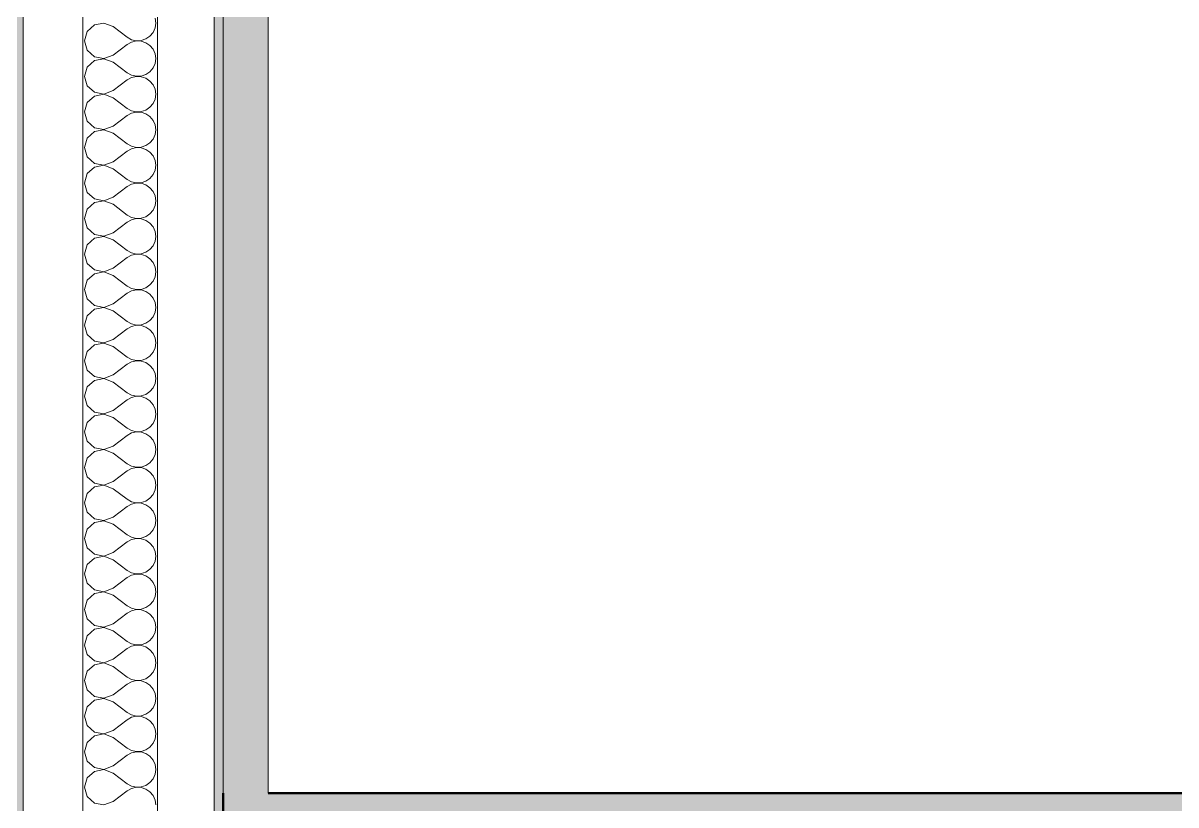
# Model space of a CAD drawing. Header units: millimetres. Extents: x -48147 to 1436659, y -488302 to 18123.
# Drawn here: x 1425405.9 to 1425826.7, y -467887.1 to -467601.5 of the extents above; entities that cross this region are included whole.
import ezdxf

# ---------------------------------------------------------------- set-up
doc = ezdxf.new("R2010")
doc.units = ezdxf.units.MM
doc.header["$MEASUREMENT"] = 0
doc.linetypes.add('Wipeout_Contour', pattern=[1000, 0, -1000])
doc.layers.add('New_A-20-M_Ceiling', color=7, linetype='Continuous')
doc.layers.add('New_A-25-M_Wall_Int', color=7, linetype='Continuous')
for name, color, linetype, lineweight, true_color in [('New_A-20-M_Ceiling_Pen_No__107', 7, 'Continuous', 15, 0xa6a6a6), ('New_A-20-M_Ceiling_Pen_No__29', 7, 'Continuous', 50, 0x2a2a2a), ('New_A-25-M_Wall_Int_Pen_No__107', 7, 'Continuous', 15, 0xa6a6a6)]:
    doc.layers.add(name, color=color, linetype=linetype, lineweight=lineweight, true_color=true_color)
doc.layers.add('New_A-25-M_Wall_Int_Pen_No__1', color=7, linetype='Continuous', lineweight=13)

# ---------------------------------------------------------------- blocks, each defined once
blk = doc.blocks.new('*X36', base_point=(1424163.9, -483032.8))
at = {"layer": 'New_A-25-M_Wall_Int_Pen_No__107', "linetype": 'Continuous'}
for p, q in [((1425454.27, -467601.47), (1425454.03, -467599.69)), ((1425431.9, -467602.15), (1425429.28, -467604.55)), ((1425435.38, -467601.49), (1425431.9, -467602.15)), ((1425438.69, -467602.77), (1425435.38, -467601.49)), ((1425438.69, -467602.77), (1425443.89, -467606.66)), ((1425453.3, -467604.88), (1425454.03, -467603.24)), ((1425454.03, -467603.24), (1425454.27, -467601.47)), ((1425429.28, -467604.55), (1425428.31, -467607.96)), ((1425428.31, -467607.96), (1425429.28, -467611.37)), ((1425443.89, -467606.66), (1425445.45, -467607.53)), ((1425445.45, -467608.39), (1425443.89, -467609.26)), ((1425445.45, -467607.53), (1425447.2, -467607.93)), ((1425447.2, -467607.99), (1425445.45, -467608.39)), ((1425447.2, -467607.93), (1425448.99, -467607.85)), ((1425448.99, -467608.07), (1425447.2, -467607.99)), ((1425448.99, -467607.85), (1425450.68, -467607.27)), ((1425450.68, -467608.64), (1425448.99, -467608.07)), ((1425450.68, -467607.27), (1425452.16, -467606.26)), ((1425452.16, -467609.66), (1425450.68, -467608.64)), ((1425452.16, -467606.26), (1425453.3, -467604.88)), ((1425429.28, -467611.37), (1425431.9, -467613.76)), ((1425438.69, -467613.15), (1425443.89, -467609.26)), ((1425453.3, -467611.04), (1425452.16, -467609.66)), ((1425454.03, -467612.68), (1425453.3, -467611.04)), ((1425454.27, -467614.45), (1425454.03, -467612.68)), ((1425431.9, -467615.14), (1425429.28, -467617.53)), ((1425431.9, -467613.76), (1425435.38, -467614.42)), ((1425435.38, -467614.48), (1425431.9, -467615.14)), ((1425435.38, -467614.42), (1425438.69, -467613.15)), ((1425438.69, -467615.75), (1425435.38, -467614.48)), ((1425438.69, -467615.75), (1425443.89, -467619.64)), ((1425453.3, -467617.86), (1425454.03, -467616.22)), ((1425454.03, -467616.22), (1425454.27, -467614.45)), ((1425429.28, -467617.53), (1425428.31, -467620.94)), ((1425428.31, -467620.94), (1425429.28, -467624.35)), ((1425443.89, -467619.64), (1425445.45, -467620.51)), ((1425445.45, -467620.51), (1425447.2, -467620.91)), ((1425447.2, -467620.97), (1425445.45, -467621.37)), ((1425447.2, -467620.91), (1425448.99, -467620.83)), ((1425448.99, -467621.05), (1425447.2, -467620.97)), ((1425448.99, -467620.83), (1425450.68, -467620.26)), ((1425450.68, -467621.63), (1425448.99, -467621.05)), ((1425450.68, -467620.26), (1425452.16, -467619.24)), ((1425452.16, -467619.24), (1425453.3, -467617.86)), ((1425429.28, -467624.35), (1425431.9, -467626.75)), ((1425438.69, -467626.13), (1425443.89, -467622.24)), ((1425445.45, -467621.37), (1425443.89, -467622.24)), ((1425452.16, -467622.64), (1425450.68, -467621.63)), ((1425453.3, -467624.02), (1425452.16, -467622.64)), ((1425454.03, -467625.66), (1425453.3, -467624.02)), ((1425431.9, -467628.12), (1425429.28, -467630.51)), ((1425431.9, -467626.75), (1425435.38, -467627.41)), ((1425435.38, -467627.46), (1425431.9, -467628.12)), ((1425435.38, -467627.41), (1425438.69, -467626.13)), ((1425438.69, -467628.73), (1425435.38, -467627.46)), ((1425438.69, -467628.73), (1425443.89, -467632.62)), ((1425453.3, -467630.84), (1425454.03, -467629.21)), ((1425454.27, -467627.43), (1425454.03, -467625.66)), ((1425454.03, -467629.21), (1425454.27, -467627.43)), ((1425429.28, -467630.51), (1425428.31, -467633.92)), ((1425428.31, -467633.92), (1425429.28, -467637.33)), ((1425443.89, -467632.62), (1425445.45, -467633.49)), ((1425445.45, -467633.49), (1425447.2, -467633.9)), ((1425447.2, -467633.95), (1425445.45, -467634.35)), ((1425447.2, -467633.9), (1425448.99, -467633.81)), ((1425448.99, -467634.04), (1425447.2, -467633.95)), ((1425448.99, -467633.81), (1425450.68, -467633.24)), ((1425450.68, -467633.24), (1425452.16, -467632.22)), ((1425452.16, -467632.22), (1425453.3, -467630.84)), ((1425429.28, -467637.33), (1425431.9, -467639.73)), ((1425438.69, -467639.11), (1425443.89, -467635.22)), ((1425445.45, -467634.35), (1425443.89, -467635.22)), ((1425450.68, -467634.61), (1425448.99, -467634.04)), ((1425452.16, -467635.62), (1425450.68, -467634.61)), ((1425453.3, -467637), (1425452.16, -467635.62)), ((1425454.03, -467638.64), (1425453.3, -467637)), ((1425431.9, -467641.1), (1425429.28, -467643.49)), ((1425431.9, -467639.73), (1425435.38, -467640.39)), ((1425435.38, -467640.44), (1425431.9, -467641.1)), ((1425435.38, -467640.39), (1425438.69, -467639.11)), ((1425438.69, -467641.71), (1425435.38, -467640.44)), ((1425438.69, -467641.71), (1425443.89, -467645.61)), ((1425453.3, -467643.83), (1425454.03, -467642.19)), ((1425454.27, -467640.41), (1425454.03, -467638.64)), ((1425454.03, -467642.19), (1425454.27, -467640.41)), ((1425429.28, -467643.49), (1425428.31, -467646.9)), ((1425443.89, -467645.61), (1425445.45, -467646.47)), ((1425445.45, -467646.47), (1425447.2, -467646.88)), ((1425448.99, -467646.79), (1425450.68, -467646.22)), ((1425450.68, -467646.22), (1425452.16, -467645.2)), ((1425452.16, -467645.2), (1425453.3, -467643.83)), ((1425428.31, -467646.9), (1425429.28, -467650.32)), ((1425429.28, -467650.32), (1425431.9, -467652.71)), ((1425438.69, -467652.1), (1425443.89, -467648.2)), ((1425445.45, -467647.34), (1425443.89, -467648.2)), ((1425447.2, -467646.93), (1425445.45, -467647.34)), ((1425447.2, -467646.88), (1425448.99, -467646.79)), ((1425448.99, -467647.02), (1425447.2, -467646.93)), ((1425450.68, -467647.59), (1425448.99, -467647.02)), ((1425452.16, -467648.6), (1425450.68, -467647.59)), ((1425453.3, -467649.98), (1425452.16, -467648.6)), ((1425454.03, -467651.62), (1425453.3, -467649.98)), ((1425431.9, -467654.08), (1425429.28, -467656.47)), ((1425431.9, -467652.71), (1425435.38, -467653.37)), ((1425435.38, -467653.42), (1425431.9, -467654.08)), ((1425435.38, -467653.37), (1425438.69, -467652.1)), ((1425438.69, -467654.69), (1425435.38, -467653.42)), ((1425438.69, -467654.69), (1425443.89, -467658.59)), ((1425454.27, -467653.39), (1425454.03, -467651.62)), ((1425454.03, -467655.17), (1425454.27, -467653.39)), ((1425429.28, -467656.47), (1425428.31, -467659.89)), ((1425443.89, -467658.59), (1425445.45, -467659.45)), ((1425448.99, -467659.77), (1425450.68, -467659.2)), ((1425450.68, -467659.2), (1425452.16, -467658.19)), ((1425452.16, -467658.19), (1425453.3, -467656.81)), ((1425453.3, -467656.81), (1425454.03, -467655.17)), ((1425428.31, -467659.89), (1425429.28, -467663.3)), ((1425429.28, -467663.3), (1425431.9, -467665.69)), ((1425438.69, -467665.08), (1425443.89, -467661.18)), ((1425445.45, -467660.32), (1425443.89, -467661.18)), ((1425445.45, -467659.45), (1425447.2, -467659.86)), ((1425447.2, -467659.91), (1425445.45, -467660.32)), ((1425447.2, -467659.86), (1425448.99, -467659.77)), ((1425448.99, -467660), (1425447.2, -467659.91)), ((1425450.68, -467660.57), (1425448.99, -467660)), ((1425452.16, -467661.59), (1425450.68, -467660.57)), ((1425453.3, -467662.96), (1425452.16, -467661.59)), ((1425454.03, -467664.6), (1425453.3, -467662.96)), ((1425431.9, -467667.06), (1425429.28, -467669.45)), ((1425431.9, -467665.69), (1425435.38, -467666.35)), ((1425435.38, -467666.4), (1425431.9, -467667.06)), ((1425435.38, -467666.35), (1425438.69, -467665.08)), ((1425438.69, -467667.67), (1425435.38, -467666.4)), ((1425454.27, -467666.38), (1425454.03, -467664.6)), ((1425454.03, -467668.15), (1425454.27, -467666.38)), ((1425429.28, -467669.45), (1425428.31, -467672.87)), ((1425438.69, -467667.67), (1425443.89, -467671.57)), ((1425443.89, -467671.57), (1425445.45, -467672.44)), ((1425450.68, -467672.18), (1425452.16, -467671.17)), ((1425452.16, -467671.17), (1425453.3, -467669.79)), ((1425453.3, -467669.79), (1425454.03, -467668.15)), ((1425428.31, -467672.87), (1425429.28, -467676.28)), ((1425438.69, -467678.06), (1425443.89, -467674.17)), ((1425445.45, -467673.3), (1425443.89, -467674.17)), ((1425445.45, -467672.44), (1425447.2, -467672.84)), ((1425447.2, -467672.89), (1425445.45, -467673.3)), ((1425447.2, -467672.84), (1425448.99, -467672.75)), ((1425448.99, -467672.98), (1425447.2, -467672.89)), ((1425448.99, -467672.75), (1425450.68, -467672.18)), ((1425450.68, -467673.55), (1425448.99, -467672.98)), ((1425452.16, -467674.57), (1425450.68, -467673.55)), ((1425453.3, -467675.95), (1425452.16, -467674.57)), ((1425454.03, -467677.58), (1425453.3, -467675.95)), ((1425429.28, -467676.28), (1425431.9, -467678.67)), ((1425431.9, -467680.04), (1425429.28, -467682.44)), ((1425431.9, -467678.67), (1425435.38, -467679.33)), ((1425435.38, -467679.38), (1425431.9, -467680.04)), ((1425435.38, -467679.33), (1425438.69, -467678.06)), ((1425438.69, -467680.66), (1425435.38, -467679.38)), ((1425454.27, -467679.36), (1425454.03, -467677.58)), ((1425454.03, -467681.13), (1425454.27, -467679.36)), ((1425429.28, -467682.44), (1425428.31, -467685.85)), ((1425438.69, -467680.66), (1425443.89, -467684.55)), ((1425450.68, -467685.16), (1425452.16, -467684.15)), ((1425452.16, -467684.15), (1425453.3, -467682.77)), ((1425453.3, -467682.77), (1425454.03, -467681.13)), ((1425428.31, -467685.85), (1425429.28, -467689.26)), ((1425438.69, -467691.04), (1425443.89, -467687.15)), ((1425443.89, -467684.55), (1425445.45, -467685.42)), ((1425445.45, -467686.28), (1425443.89, -467687.15)), ((1425445.45, -467685.42), (1425447.2, -467685.82)), ((1425447.2, -467685.88), (1425445.45, -467686.28)), ((1425447.2, -467685.82), (1425448.99, -467685.74)), ((1425448.99, -467685.96), (1425447.2, -467685.88)), ((1425448.99, -467685.74), (1425450.68, -467685.16)), ((1425450.68, -467686.53), (1425448.99, -467685.96)), ((1425452.16, -467687.55), (1425450.68, -467686.53)), ((1425453.3, -467688.93), (1425452.16, -467687.55)), ((1425429.28, -467689.26), (1425431.9, -467691.65)), ((1425431.9, -467691.65), (1425435.38, -467692.31)), ((1425435.38, -467692.37), (1425431.9, -467693.02)), ((1425435.38, -467692.31), (1425438.69, -467691.04)), ((1425438.69, -467693.64), (1425435.38, -467692.37)), ((1425454.03, -467690.57), (1425453.3, -467688.93)), ((1425454.27, -467692.34), (1425454.03, -467690.57)), ((1425454.03, -467694.11), (1425454.27, -467692.34)), ((1425429.28, -467695.42), (1425428.31, -467698.83)), ((1425431.9, -467693.02), (1425429.28, -467695.42)), ((1425438.69, -467693.64), (1425443.89, -467697.53)), ((1425452.16, -467697.13), (1425453.3, -467695.75)), ((1425453.3, -467695.75), (1425454.03, -467694.11)), ((1425428.31, -467698.83), (1425429.28, -467702.24)), ((1425438.69, -467704.02), (1425443.89, -467700.13)), ((1425443.89, -467697.53), (1425445.45, -467698.4)), ((1425445.45, -467699.26), (1425443.89, -467700.13)), ((1425445.45, -467698.4), (1425447.2, -467698.8)), ((1425447.2, -467698.86), (1425445.45, -467699.26)), ((1425447.2, -467698.8), (1425448.99, -467698.72)), ((1425448.99, -467698.94), (1425447.2, -467698.86)), ((1425448.99, -467698.72), (1425450.68, -467698.15)), ((1425450.68, -467699.52), (1425448.99, -467698.94)), ((1425450.68, -467698.15), (1425452.16, -467697.13)), ((1425452.16, -467700.53), (1425450.68, -467699.52)), ((1425453.3, -467701.91), (1425452.16, -467700.53)), ((1425429.28, -467702.24), (1425431.9, -467704.64)), ((1425431.9, -467704.64), (1425435.38, -467705.3)), ((1425435.38, -467705.35), (1425431.9, -467706.01)), ((1425435.38, -467705.3), (1425438.69, -467704.02)), ((1425438.69, -467706.62), (1425435.38, -467705.35)), ((1425454.03, -467703.55), (1425453.3, -467701.91)), ((1425454.27, -467705.32), (1425454.03, -467703.55)), ((1425454.03, -467707.1), (1425454.27, -467705.32)), ((1425429.28, -467708.4), (1425428.31, -467711.81)), ((1425431.9, -467706.01), (1425429.28, -467708.4)), ((1425438.69, -467706.62), (1425443.89, -467710.51)), ((1425452.16, -467710.11), (1425453.3, -467708.73)), ((1425453.3, -467708.73), (1425454.03, -467707.1)), ((1425428.31, -467711.81), (1425429.28, -467715.22)), ((1425438.69, -467717), (1425443.89, -467713.11)), ((1425443.89, -467710.51), (1425445.45, -467711.38)), ((1425445.45, -467712.24), (1425443.89, -467713.11)), ((1425445.45, -467711.38), (1425447.2, -467711.79)), ((1425447.2, -467711.84), (1425445.45, -467712.24)), ((1425447.2, -467711.79), (1425448.99, -467711.7)), ((1425448.99, -467711.93), (1425447.2, -467711.84)), ((1425448.99, -467711.7), (1425450.68, -467711.13)), ((1425450.68, -467712.5), (1425448.99, -467711.93)), ((1425450.68, -467711.13), (1425452.16, -467710.11)), ((1425452.16, -467713.51), (1425450.68, -467712.5)), ((1425453.3, -467714.89), (1425452.16, -467713.51)), ((1425429.28, -467715.22), (1425431.9, -467717.62)), ((1425431.9, -467717.62), (1425435.38, -467718.28)), ((1425435.38, -467718.28), (1425438.69, -467717)), ((1425454.03, -467716.53), (1425453.3, -467714.89)), ((1425454.27, -467718.3), (1425454.03, -467716.53)), ((1425429.28, -467721.38), (1425428.31, -467724.79)), ((1425431.9, -467718.99), (1425429.28, -467721.38)), ((1425435.38, -467718.33), (1425431.9, -467718.99)), ((1425438.69, -467719.6), (1425435.38, -467718.33)), ((1425438.69, -467719.6), (1425443.89, -467723.5)), ((1425452.16, -467723.09), (1425453.3, -467721.72)), ((1425453.3, -467721.72), (1425454.03, -467720.08)), ((1425454.03, -467720.08), (1425454.27, -467718.3)), ((1425428.31, -467724.79), (1425429.28, -467728.21)), ((1425438.69, -467729.99), (1425443.89, -467726.09)), ((1425443.89, -467723.5), (1425445.45, -467724.36)), ((1425445.45, -467725.23), (1425443.89, -467726.09)), ((1425445.45, -467724.36), (1425447.2, -467724.77)), ((1425447.2, -467724.82), (1425445.45, -467725.23)), ((1425447.2, -467724.77), (1425448.99, -467724.68)), ((1425448.99, -467724.91), (1425447.2, -467724.82)), ((1425448.99, -467724.68), (1425450.68, -467724.11)), ((1425450.68, -467725.48), (1425448.99, -467724.91)), ((1425450.68, -467724.11), (1425452.16, -467723.09)), ((1425452.16, -467726.49), (1425450.68, -467725.48)), ((1425453.3, -467727.87), (1425452.16, -467726.49)), ((1425429.28, -467728.21), (1425431.9, -467730.6)), ((1425431.9, -467730.6), (1425435.38, -467731.26)), ((1425435.38, -467731.26), (1425438.69, -467729.99)), ((1425454.03, -467729.51), (1425453.3, -467727.87)), ((1425454.27, -467731.28), (1425454.03, -467729.51)), ((1425429.28, -467734.36), (1425428.31, -467737.78)), ((1425431.9, -467731.97), (1425429.28, -467734.36)), ((1425435.38, -467731.31), (1425431.9, -467731.97)), ((1425438.69, -467732.58), (1425435.38, -467731.31)), ((1425438.69, -467732.58), (1425443.89, -467736.48)), ((1425452.16, -467736.08), (1425453.3, -467734.7)), ((1425453.3, -467734.7), (1425454.03, -467733.06)), ((1425454.03, -467733.06), (1425454.27, -467731.28)), ((1425428.31, -467737.78), (1425429.28, -467741.19)), ((1425438.69, -467742.97), (1425443.89, -467739.07)), ((1425443.89, -467736.48), (1425445.45, -467737.34)), ((1425445.45, -467738.21), (1425443.89, -467739.07)), ((1425445.45, -467737.34), (1425447.2, -467737.75)), ((1425447.2, -467737.8), (1425445.45, -467738.21)), ((1425447.2, -467737.75), (1425448.99, -467737.66)), ((1425448.99, -467737.89), (1425447.2, -467737.8)), ((1425448.99, -467737.66), (1425450.68, -467737.09)), ((1425450.68, -467738.46), (1425448.99, -467737.89)), ((1425450.68, -467737.09), (1425452.16, -467736.08)), ((1425452.16, -467739.47), (1425450.68, -467738.46)), ((1425429.28, -467741.19), (1425431.9, -467743.58)), ((1425435.38, -467744.24), (1425438.69, -467742.97)), ((1425453.3, -467740.85), (1425452.16, -467739.47)), ((1425454.03, -467742.49), (1425453.3, -467740.85)), ((1425454.27, -467744.27), (1425454.03, -467742.49)), ((1425429.28, -467747.34), (1425428.31, -467750.76)), ((1425431.9, -467744.95), (1425429.28, -467747.34)), ((1425431.9, -467743.58), (1425435.38, -467744.24)), ((1425435.38, -467744.29), (1425431.9, -467744.95)), ((1425438.69, -467745.56), (1425435.38, -467744.29)), ((1425438.69, -467745.56), (1425443.89, -467749.46)), ((1425453.3, -467747.68), (1425454.03, -467746.04)), ((1425454.03, -467746.04), (1425454.27, -467744.27)), ((1425428.31, -467750.76), (1425429.28, -467754.17)), ((1425443.89, -467749.46), (1425445.45, -467750.33)), ((1425445.45, -467751.19), (1425443.89, -467752.06)), ((1425445.45, -467750.33), (1425447.2, -467750.73)), ((1425447.2, -467750.78), (1425445.45, -467751.19)), ((1425447.2, -467750.73), (1425448.99, -467750.64)), ((1425448.99, -467750.87), (1425447.2, -467750.78)), ((1425448.99, -467750.64), (1425450.68, -467750.07)), ((1425450.68, -467751.44), (1425448.99, -467750.87)), ((1425450.68, -467750.07), (1425452.16, -467749.06)), ((1425452.16, -467752.46), (1425450.68, -467751.44)), ((1425452.16, -467749.06), (1425453.3, -467747.68)), ((1425429.28, -467754.17), (1425431.9, -467756.56)), ((1425435.38, -467757.22), (1425438.69, -467755.95)), ((1425438.69, -467755.95), (1425443.89, -467752.06)), ((1425453.3, -467753.84), (1425452.16, -467752.46)), ((1425454.03, -467755.47), (1425453.3, -467753.84)), ((1425454.27, -467757.25), (1425454.03, -467755.47)), ((1425431.9, -467757.93), (1425429.28, -467760.33)), ((1425431.9, -467756.56), (1425435.38, -467757.22)), ((1425435.38, -467757.27), (1425431.9, -467757.93)), ((1425438.69, -467758.55), (1425435.38, -467757.27)), ((1425438.69, -467758.55), (1425443.89, -467762.44)), ((1425453.3, -467760.66), (1425454.03, -467759.02)), ((1425454.03, -467759.02), (1425454.27, -467757.25)), ((1425429.28, -467760.33), (1425428.31, -467763.74)), ((1425428.31, -467763.74), (1425429.28, -467767.15)), ((1425443.89, -467762.44), (1425445.45, -467763.31)), ((1425445.45, -467764.17), (1425443.89, -467765.04)), ((1425445.45, -467763.31), (1425447.2, -467763.71)), ((1425447.2, -467763.76), (1425445.45, -467764.17)), ((1425447.2, -467763.71), (1425448.99, -467763.63)), ((1425448.99, -467763.85), (1425447.2, -467763.76)), ((1425448.99, -467763.63), (1425450.68, -467763.05)), ((1425450.68, -467764.42), (1425448.99, -467763.85)), ((1425450.68, -467763.05), (1425452.16, -467762.04)), ((1425452.16, -467765.44), (1425450.68, -467764.42)), ((1425452.16, -467762.04), (1425453.3, -467760.66)), ((1425429.28, -467767.15), (1425431.9, -467769.54)), ((1425438.69, -467768.93), (1425443.89, -467765.04)), ((1425453.3, -467766.82), (1425452.16, -467765.44)), ((1425454.03, -467768.46), (1425453.3, -467766.82)), ((1425454.27, -467770.23), (1425454.03, -467768.46)), ((1425431.9, -467770.91), (1425429.28, -467773.31)), ((1425431.9, -467769.54), (1425435.38, -467770.2)), ((1425435.38, -467770.26), (1425431.9, -467770.91)), ((1425435.38, -467770.2), (1425438.69, -467768.93)), ((1425438.69, -467771.53), (1425435.38, -467770.26)), ((1425438.69, -467771.53), (1425443.89, -467775.42)), ((1425453.3, -467773.64), (1425454.03, -467772)), ((1425454.03, -467772), (1425454.27, -467770.23)), ((1425429.28, -467773.31), (1425428.31, -467776.72)), ((1425428.31, -467776.72), (1425429.28, -467780.13)), ((1425443.89, -467775.42), (1425445.45, -467776.29)), ((1425445.45, -467776.29), (1425447.2, -467776.69)), ((1425447.2, -467776.75), (1425445.45, -467777.15)), ((1425447.2, -467776.69), (1425448.99, -467776.61)), ((1425448.99, -467776.83), (1425447.2, -467776.75)), ((1425448.99, -467776.61), (1425450.68, -467776.04)), ((1425450.68, -467777.41), (1425448.99, -467776.83)), ((1425450.68, -467776.04), (1425452.16, -467775.02)), ((1425452.16, -467775.02), (1425453.3, -467773.64)), ((1425429.28, -467780.13), (1425431.9, -467782.53)), ((1425438.69, -467781.91), (1425443.89, -467778.02)), ((1425445.45, -467777.15), (1425443.89, -467778.02)), ((1425452.16, -467778.42), (1425450.68, -467777.41)), ((1425453.3, -467779.8), (1425452.16, -467778.42)), ((1425454.03, -467781.44), (1425453.3, -467779.8)), ((1425431.9, -467783.9), (1425429.28, -467786.29)), ((1425431.9, -467782.53), (1425435.38, -467783.18)), ((1425435.38, -467783.24), (1425431.9, -467783.9)), ((1425435.38, -467783.18), (1425438.69, -467781.91)), ((1425438.69, -467784.51), (1425435.38, -467783.24)), ((1425438.69, -467784.51), (1425443.89, -467788.4)), ((1425453.3, -467786.62), (1425454.03, -467784.98)), ((1425454.27, -467783.21), (1425454.03, -467781.44)), ((1425454.03, -467784.98), (1425454.27, -467783.21)), ((1425429.28, -467786.29), (1425428.31, -467789.7)), ((1425443.89, -467788.4), (1425445.45, -467789.27)), ((1425445.45, -467789.27), (1425447.2, -467789.68)), ((1425447.2, -467789.68), (1425448.99, -467789.59)), ((1425448.99, -467789.59), (1425450.68, -467789.02)), ((1425450.68, -467789.02), (1425452.16, -467788)), ((1425452.16, -467788), (1425453.3, -467786.62)), ((1425428.31, -467789.7), (1425429.28, -467793.11)), ((1425429.28, -467793.11), (1425431.9, -467795.51)), ((1425438.69, -467794.89), (1425443.89, -467791)), ((1425445.45, -467790.13), (1425443.89, -467791)), ((1425447.2, -467789.73), (1425445.45, -467790.13)), ((1425448.99, -467789.81), (1425447.2, -467789.73)), ((1425450.68, -467790.39), (1425448.99, -467789.81)), ((1425452.16, -467791.4), (1425450.68, -467790.39)), ((1425453.3, -467792.78), (1425452.16, -467791.4)), ((1425454.03, -467794.42), (1425453.3, -467792.78)), ((1425431.9, -467796.88), (1425429.28, -467799.27)), ((1425431.9, -467795.51), (1425435.38, -467796.17)), ((1425435.38, -467796.22), (1425431.9, -467796.88)), ((1425435.38, -467796.17), (1425438.69, -467794.89)), ((1425438.69, -467797.49), (1425435.38, -467796.22)), ((1425438.69, -467797.49), (1425443.89, -467801.39)), ((1425453.3, -467799.61), (1425454.03, -467797.97)), ((1425454.27, -467796.19), (1425454.03, -467794.42)), ((1425454.03, -467797.97), (1425454.27, -467796.19)), ((1425429.28, -467799.27), (1425428.31, -467802.68)), ((1425443.89, -467801.39), (1425445.45, -467802.25)), ((1425445.45, -467802.25), (1425447.2, -467802.66)), ((1425448.99, -467802.57), (1425450.68, -467802)), ((1425450.68, -467802), (1425452.16, -467800.98)), ((1425452.16, -467800.98), (1425453.3, -467799.61)), ((1425428.31, -467802.68), (1425429.28, -467806.1)), ((1425429.28, -467806.1), (1425431.9, -467808.49)), ((1425438.69, -467807.88), (1425443.89, -467803.98)), ((1425445.45, -467803.12), (1425443.89, -467803.98)), ((1425447.2, -467802.71), (1425445.45, -467803.12)), ((1425447.2, -467802.66), (1425448.99, -467802.57)), ((1425448.99, -467802.8), (1425447.2, -467802.71)), ((1425450.68, -467803.37), (1425448.99, -467802.8)), ((1425452.16, -467804.38), (1425450.68, -467803.37)), ((1425453.3, -467805.76), (1425452.16, -467804.38)), ((1425454.03, -467807.4), (1425453.3, -467805.76)), ((1425431.9, -467809.86), (1425429.28, -467812.25)), ((1425431.9, -467808.49), (1425435.38, -467809.15)), ((1425435.38, -467809.2), (1425431.9, -467809.86)), ((1425435.38, -467809.15), (1425438.69, -467807.88)), ((1425438.69, -467810.47), (1425435.38, -467809.2)), ((1425438.69, -467810.47), (1425443.89, -467814.37)), ((1425454.27, -467809.17), (1425454.03, -467807.4)), ((1425454.03, -467810.95), (1425454.27, -467809.17)), ((1425429.28, -467812.25), (1425428.31, -467815.67)), ((1425443.89, -467814.37), (1425445.45, -467815.23)), ((1425450.68, -467814.98), (1425452.16, -467813.97)), ((1425452.16, -467813.97), (1425453.3, -467812.59)), ((1425453.3, -467812.59), (1425454.03, -467810.95)), ((1425428.31, -467815.67), (1425429.28, -467819.08)), ((1425429.28, -467819.08), (1425431.9, -467821.47)), ((1425438.69, -467820.86), (1425443.89, -467816.96)), ((1425445.45, -467816.1), (1425443.89, -467816.96)), ((1425445.45, -467815.23), (1425447.2, -467815.64)), ((1425447.2, -467815.69), (1425445.45, -467816.1)), ((1425447.2, -467815.64), (1425448.99, -467815.55)), ((1425448.99, -467815.78), (1425447.2, -467815.69)), ((1425448.99, -467815.55), (1425450.68, -467814.98)), ((1425450.68, -467816.35), (1425448.99, -467815.78)), ((1425452.16, -467817.36), (1425450.68, -467816.35)), ((1425453.3, -467818.74), (1425452.16, -467817.36)), ((1425454.03, -467820.38), (1425453.3, -467818.74)), ((1425431.9, -467822.84), (1425429.28, -467825.23)), ((1425431.9, -467821.47), (1425435.38, -467822.13)), ((1425435.38, -467822.18), (1425431.9, -467822.84)), ((1425435.38, -467822.13), (1425438.69, -467820.86)), ((1425438.69, -467823.45), (1425435.38, -467822.18)), ((1425454.27, -467822.16), (1425454.03, -467820.38)), ((1425454.03, -467823.93), (1425454.27, -467822.16)), ((1425429.28, -467825.23), (1425428.31, -467828.65)), ((1425438.69, -467823.45), (1425443.89, -467827.35)), ((1425443.89, -467827.35), (1425445.45, -467828.22)), ((1425450.68, -467827.96), (1425452.16, -467826.95)), ((1425452.16, -467826.95), (1425453.3, -467825.57)), ((1425453.3, -467825.57), (1425454.03, -467823.93)), ((1425428.31, -467828.65), (1425429.28, -467832.06)), ((1425438.69, -467833.84), (1425443.89, -467829.94)), ((1425445.45, -467829.08), (1425443.89, -467829.94)), ((1425445.45, -467828.22), (1425447.2, -467828.62)), ((1425447.2, -467828.67), (1425445.45, -467829.08)), ((1425447.2, -467828.62), (1425448.99, -467828.53)), ((1425448.99, -467828.76), (1425447.2, -467828.67)), ((1425448.99, -467828.53), (1425450.68, -467827.96)), ((1425450.68, -467829.33), (1425448.99, -467828.76)), ((1425452.16, -467830.35), (1425450.68, -467829.33)), ((1425453.3, -467831.73), (1425452.16, -467830.35)), ((1425454.03, -467833.36), (1425453.3, -467831.73)), ((1425429.28, -467832.06), (1425431.9, -467834.45)), ((1425431.9, -467835.82), (1425429.28, -467838.22)), ((1425431.9, -467834.45), (1425435.38, -467835.11)), ((1425435.38, -467835.16), (1425431.9, -467835.82)), ((1425435.38, -467835.11), (1425438.69, -467833.84)), ((1425438.69, -467836.44), (1425435.38, -467835.16)), ((1425454.27, -467835.14), (1425454.03, -467833.36)), ((1425454.03, -467836.91), (1425454.27, -467835.14)), ((1425429.28, -467838.22), (1425428.31, -467841.63)), ((1425438.69, -467836.44), (1425443.89, -467840.33)), ((1425450.68, -467840.94), (1425452.16, -467839.93)), ((1425452.16, -467839.93), (1425453.3, -467838.55)), ((1425453.3, -467838.55), (1425454.03, -467836.91)), ((1425428.31, -467841.63), (1425429.28, -467845.04)), ((1425438.69, -467846.82), (1425443.89, -467842.93)), ((1425443.89, -467840.33), (1425445.45, -467841.2)), ((1425445.45, -467842.06), (1425443.89, -467842.93)), ((1425445.45, -467841.2), (1425447.2, -467841.6)), ((1425447.2, -467841.65), (1425445.45, -467842.06)), ((1425447.2, -467841.6), (1425448.99, -467841.52)), ((1425448.99, -467841.74), (1425447.2, -467841.65)), ((1425448.99, -467841.52), (1425450.68, -467840.94)), ((1425450.68, -467842.31), (1425448.99, -467841.74)), ((1425452.16, -467843.33), (1425450.68, -467842.31)), ((1425453.3, -467844.71), (1425452.16, -467843.33)), ((1425429.28, -467845.04), (1425431.9, -467847.43)), ((1425431.9, -467847.43), (1425435.38, -467848.09)), ((1425435.38, -467848.15), (1425431.9, -467848.8)), ((1425435.38, -467848.09), (1425438.69, -467846.82)), ((1425438.69, -467849.42), (1425435.38, -467848.15)), ((1425454.03, -467846.35), (1425453.3, -467844.71)), ((1425454.27, -467848.12), (1425454.03, -467846.35)), ((1425454.03, -467849.89), (1425454.27, -467848.12)), ((1425429.28, -467851.2), (1425428.31, -467854.61)), ((1425431.9, -467848.8), (1425429.28, -467851.2)), ((1425438.69, -467849.42), (1425443.89, -467853.31)), ((1425452.16, -467852.91), (1425453.3, -467851.53)), ((1425453.3, -467851.53), (1425454.03, -467849.89)), ((1425428.31, -467854.61), (1425429.28, -467858.02)), ((1425438.69, -467859.8), (1425443.89, -467855.91)), ((1425443.89, -467853.31), (1425445.45, -467854.18)), ((1425445.45, -467855.04), (1425443.89, -467855.91)), ((1425445.45, -467854.18), (1425447.2, -467854.58)), ((1425447.2, -467854.64), (1425445.45, -467855.04)), ((1425447.2, -467854.58), (1425448.99, -467854.5)), ((1425448.99, -467854.72), (1425447.2, -467854.64)), ((1425448.99, -467854.5), (1425450.68, -467853.92)), ((1425450.68, -467855.3), (1425448.99, -467854.72)), ((1425450.68, -467853.92), (1425452.16, -467852.91)), ((1425452.16, -467856.31), (1425450.68, -467855.3)), ((1425453.3, -467857.69), (1425452.16, -467856.31)), ((1425429.28, -467858.02), (1425431.9, -467860.42)), ((1425431.9, -467860.42), (1425435.38, -467861.07)), ((1425435.38, -467861.13), (1425431.9, -467861.79)), ((1425435.38, -467861.07), (1425438.69, -467859.8)), ((1425438.69, -467862.4), (1425435.38, -467861.13)), ((1425454.03, -467859.33), (1425453.3, -467857.69)), ((1425454.27, -467861.1), (1425454.03, -467859.33)), ((1425454.03, -467862.87), (1425454.27, -467861.1)), ((1425429.28, -467864.18), (1425428.31, -467867.59)), ((1425431.9, -467861.79), (1425429.28, -467864.18)), ((1425438.69, -467862.4), (1425443.89, -467866.29)), ((1425452.16, -467865.89), (1425453.3, -467864.51)), ((1425453.3, -467864.51), (1425454.03, -467862.87)), ((1425428.31, -467867.59), (1425429.28, -467871)), ((1425438.69, -467872.78), (1425443.89, -467868.89)), ((1425443.89, -467866.29), (1425445.45, -467867.16)), ((1425445.45, -467868.02), (1425443.89, -467868.89)), ((1425445.45, -467867.16), (1425447.2, -467867.57)), ((1425447.2, -467867.62), (1425445.45, -467868.02)), ((1425447.2, -467867.57), (1425448.99, -467867.48)), ((1425448.99, -467867.7), (1425447.2, -467867.62)), ((1425448.99, -467867.48), (1425450.68, -467866.91)), ((1425450.68, -467868.28), (1425448.99, -467867.7)), ((1425450.68, -467866.91), (1425452.16, -467865.89)), ((1425452.16, -467869.29), (1425450.68, -467868.28)), ((1425453.3, -467870.67), (1425452.16, -467869.29)), ((1425429.28, -467871), (1425431.9, -467873.4)), ((1425431.9, -467873.4), (1425435.38, -467874.06)), ((1425435.38, -467874.06), (1425438.69, -467872.78)), ((1425454.03, -467872.31), (1425453.3, -467870.67)), ((1425454.27, -467874.08), (1425454.03, -467872.31)), ((1425429.28, -467877.16), (1425428.31, -467880.57)), ((1425431.9, -467874.77), (1425429.28, -467877.16)), ((1425435.38, -467874.11), (1425431.9, -467874.77)), ((1425438.69, -467875.38), (1425435.38, -467874.11)), ((1425438.69, -467875.38), (1425443.89, -467879.28)), ((1425452.16, -467878.87), (1425453.3, -467877.49)), ((1425453.3, -467877.49), (1425454.03, -467875.86)), ((1425454.03, -467875.86), (1425454.27, -467874.08)), ((1425428.31, -467880.57), (1425429.28, -467883.99)), ((1425438.69, -467885.77), (1425443.89, -467881.87)), ((1425443.89, -467879.28), (1425445.45, -467880.14)), ((1425445.45, -467881), (1425443.89, -467881.87)), ((1425445.45, -467880.14), (1425447.2, -467880.55)), ((1425447.2, -467880.6), (1425445.45, -467881)), ((1425447.2, -467880.55), (1425448.99, -467880.46)), ((1425448.99, -467880.69), (1425447.2, -467880.6)), ((1425448.99, -467880.46), (1425450.68, -467879.89)), ((1425450.68, -467881.26), (1425448.99, -467880.69)), ((1425450.68, -467879.89), (1425452.16, -467878.87)), ((1425452.16, -467882.27), (1425450.68, -467881.26)), ((1425429.28, -467883.99), (1425431.9, -467886.38)), ((1425431.9, -467886.38), (1425435.38, -467887.04)), ((1425435.38, -467887.04), (1425438.69, -467885.77)), ((1425453.3, -467883.65), (1425452.16, -467882.27)), ((1425454.03, -467885.29), (1425453.3, -467883.65)), ((1425454.27, -467887.06), (1425454.03, -467885.29))]:
    blk.add_line(p, q, dxfattribs=at)
blk = doc.blocks.new('Section Elem_13_2', base_point=(1424163.9, -483032.8))
at = {"layer": 'New_A-25-M_Wall_Int_Pen_No__107', "linetype": 'Continuous', "lineweight": 0, "true_color": 0x535353}
blk.add_hatch(color=251, dxfattribs=at).paths.add_polyline_path([(1425405.85, -466936.53), (1425402.58, -466936.53), (1425402.58, -468782.8), (1425405.85, -468782.8)])
at = {"layer": 'New_A-25-M_Wall_Int_Pen_No__1', "linetype": 'Continuous'}
blk.add_line((1425478.91, -466936.53), (1425478.91, -467882.8), dxfattribs=at)
at = {"color": 254, "linetype": 'Wipeout_Contour', "lineweight": 0, "ltscale": 18003109.56121166}
blk.add_wipeout([(1425495.27, -466938.33), (1425495.27, -467882.8), (1426038, -467882.8), (1426038, -467207.53), (1426038, -467200.17), (1425551.39, -467200.17), (1425523.21, -467199.35), (1425522.11, -467198.27), (1425521.67, -467195.71), (1425523.06, -466940.93), (1425522.84, -466939.65), (1425522.29, -466939.11)], dxfattribs=at).dxf.layer = 'New_A-25-M_Wall_Int'
at = {"layer": 'New_A-25-M_Wall_Int_Pen_No__107', "linetype": 'Continuous'}
blk.add_hatch(color=256, dxfattribs=at).paths.add_polyline_path([(1425478.91, -466936.53), (1425478.91, -467882.8), (1425495.27, -467882.8), (1425495.27, -466936.53)])
at = {"layer": 'New_A-25-M_Wall_Int_Pen_No__1', "linetype": 'Continuous'}
blk.add_line((1425495.27, -466936.53), (1425495.27, -467882.8), dxfattribs=at)
at = {"color": 254, "linetype": 'Wipeout_Contour', "lineweight": 0, "ltscale": 6000941.738095572}
blk.add_wipeout([(1425427.66, -466936.53), (1425405.85, -466936.53), (1425405.85, -468782.8), (1425427.66, -468782.8)], dxfattribs=at).dxf.layer = 'New_A-25-M_Wall_Int'
at = {"layer": 'New_A-25-M_Wall_Int_Pen_No__1', "linetype": 'Continuous'}
blk.add_line((1425405.85, -466936.53), (1425405.85, -468782.8), dxfattribs=at)
at = {"color": 254, "linetype": 'Wipeout_Contour', "lineweight": 0, "ltscale": 6001034.984916029}
blk.add_wipeout([(1425454.92, -466936.53), (1425427.66, -466936.53), (1425427.66, -468782.8), (1425454.92, -468782.8)], dxfattribs=at).dxf.layer = 'New_A-25-M_Wall_Int'
at = {"layer": 'New_A-25-M_Wall_Int_Pen_No__1', "linetype": 'Continuous'}
blk.add_line((1425427.66, -466936.53), (1425427.66, -468782.8), dxfattribs=at)
at = {"layer": 'New_A-25-M_Wall_Int'}
blk.add_blockref('*X36', (1424163.9, -483032.8), dxfattribs=at)
at = {"color": 254, "linetype": 'Wipeout_Contour', "lineweight": 0, "ltscale": 6001126.159714846}
blk.add_wipeout([(1425475.64, -466936.53), (1425454.92, -466936.53), (1425454.92, -468782.8), (1425475.64, -468782.8)], dxfattribs=at).dxf.layer = 'New_A-25-M_Wall_Int'
at = {"layer": 'New_A-25-M_Wall_Int_Pen_No__107', "linetype": 'Continuous', "lineweight": 0, "true_color": 0x535353}
blk.add_hatch(color=251, dxfattribs=at).paths.add_polyline_path([(1425478.91, -466936.53), (1425475.64, -466936.53), (1425475.64, -468782.8), (1425478.91, -468782.8), (1425478.91, -467907.8), (1425478.91, -467882.8)])
at = {"layer": 'New_A-25-M_Wall_Int_Pen_No__1', "linetype": 'Continuous'}
for p, q in [((1425454.92, -466936.53), (1425454.92, -468782.8)), ((1425475.64, -466936.53), (1425475.64, -468782.8))]:
    blk.add_line(p, q, dxfattribs=at)
blk = doc.blocks.new('Section Elem_304_2', base_point=(1424163.9, -483032.8))
at = {"layer": 'New_A-20-M_Ceiling_Pen_No__107', "linetype": 'Continuous'}
blk.add_hatch(color=256, dxfattribs=at).paths.add_polyline_path([(1428908.37, -467882.8), (1425478.91, -467882.8), (1425478.91, -467907.8), (1428908.37, -467907.8)])
at = {"layer": 'New_A-20-M_Ceiling_Pen_No__29', "linetype": 'Continuous'}
for p, q in [((1425478.91, -467882.8), (1425478.91, -467907.8)), ((1428908.37, -467882.8), (1425495.27, -467882.8))]:
    blk.add_line(p, q, dxfattribs=at)

msp = doc.modelspace()

# ---------------------------------------------------------------- block references
at = {"layer": 'New_A-25-M_Wall_Int'}
msp.add_blockref('Section Elem_13_2', (1424163.9, -483032.8), dxfattribs=at)

# ---------------------------------------------------------------- next in the draw order: block references
at = {"layer": 'New_A-20-M_Ceiling'}
msp.add_blockref('Section Elem_304_2', (1424163.9, -483032.8), dxfattribs=at)

doc.saveas('drawing.dxf')
